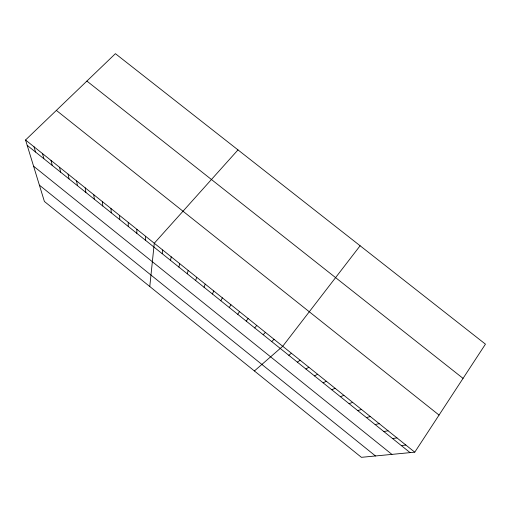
<?xml version="1.0" encoding="UTF-8"?>
<svg xmlns="http://www.w3.org/2000/svg" width="511" height="511" viewBox="0 0 511 511"><rect width="100%" height="100%" fill="white"/><g stroke="black" fill="none" stroke-linecap="round" stroke-linejoin="round"><path stroke-width="0.77" d="M136.795 233.297L136.91 229.311M145.335 240.151L145.584 236.274M149.78 286.518L154.277 243.249L237.992 149.902M162.204 253.692L162.734 250.026M170.54 260.38L171.204 256.822M178.888 267.081L179.687 263.625M187.256 273.794L188.189 270.447M195.63 280.52L196.703 277.275M204.023 287.252L205.237 284.116M212.435 294.004L213.783 290.976M220.861 300.762L222.349 297.843M229.298 307.533L230.927 304.722M237.749 314.316L239.518 311.614M414.766 452.178L485.45 344.146L115.409 53.674L25.55 139.995L44.393 201.462L361.405 457.326L414.766 452.178L25.55 139.995M246.219 321.119L248.129 318.519M360.114 245.759L282.724 346.273L254.401 370.96M254.708 327.928L256.752 325.437M263.203 334.75L265.394 332.367M271.724 341.578L274.056 339.31M288.798 355.286L291.417 353.242M297.364 362.158L300.123 360.223M305.936 369.038L308.842 367.217M314.533 375.936L317.58 374.224M323.137 382.841L326.331 381.244M331.767 389.765L335.101 388.277M340.403 396.702L343.89 395.329M349.058 403.645L352.692 402.387M357.732 410.601L361.507 409.458M366.419 417.576L370.347 416.548M375.125 424.558L379.194 423.645M383.844 431.559L388.066 430.76M392.576 438.566L396.951 437.882M401.327 445.592L405.849 445.024M86.896 81.07L463.055 378.37M56.363 110.395L439.045 415.073M27.185 145.341L410.097 452.625M33.585 166.209L391.911 454.381M39.392 185.148L375.489 455.965M34.02 146.791L35.527 152.035M42.509 153.6L43.882 158.736M51.011 160.416L52.25 165.455M59.532 167.25L60.637 172.181M68.065 174.098L69.036 178.927M76.612 180.951L77.455 185.678M85.177 187.824L85.88 192.443M93.762 194.704L94.331 199.22M102.36 201.602L102.788 206.01M110.97 208.514L111.27 212.812M119.6 215.431L119.759 219.634M128.248 222.368L128.267 226.456"/></g></svg>
